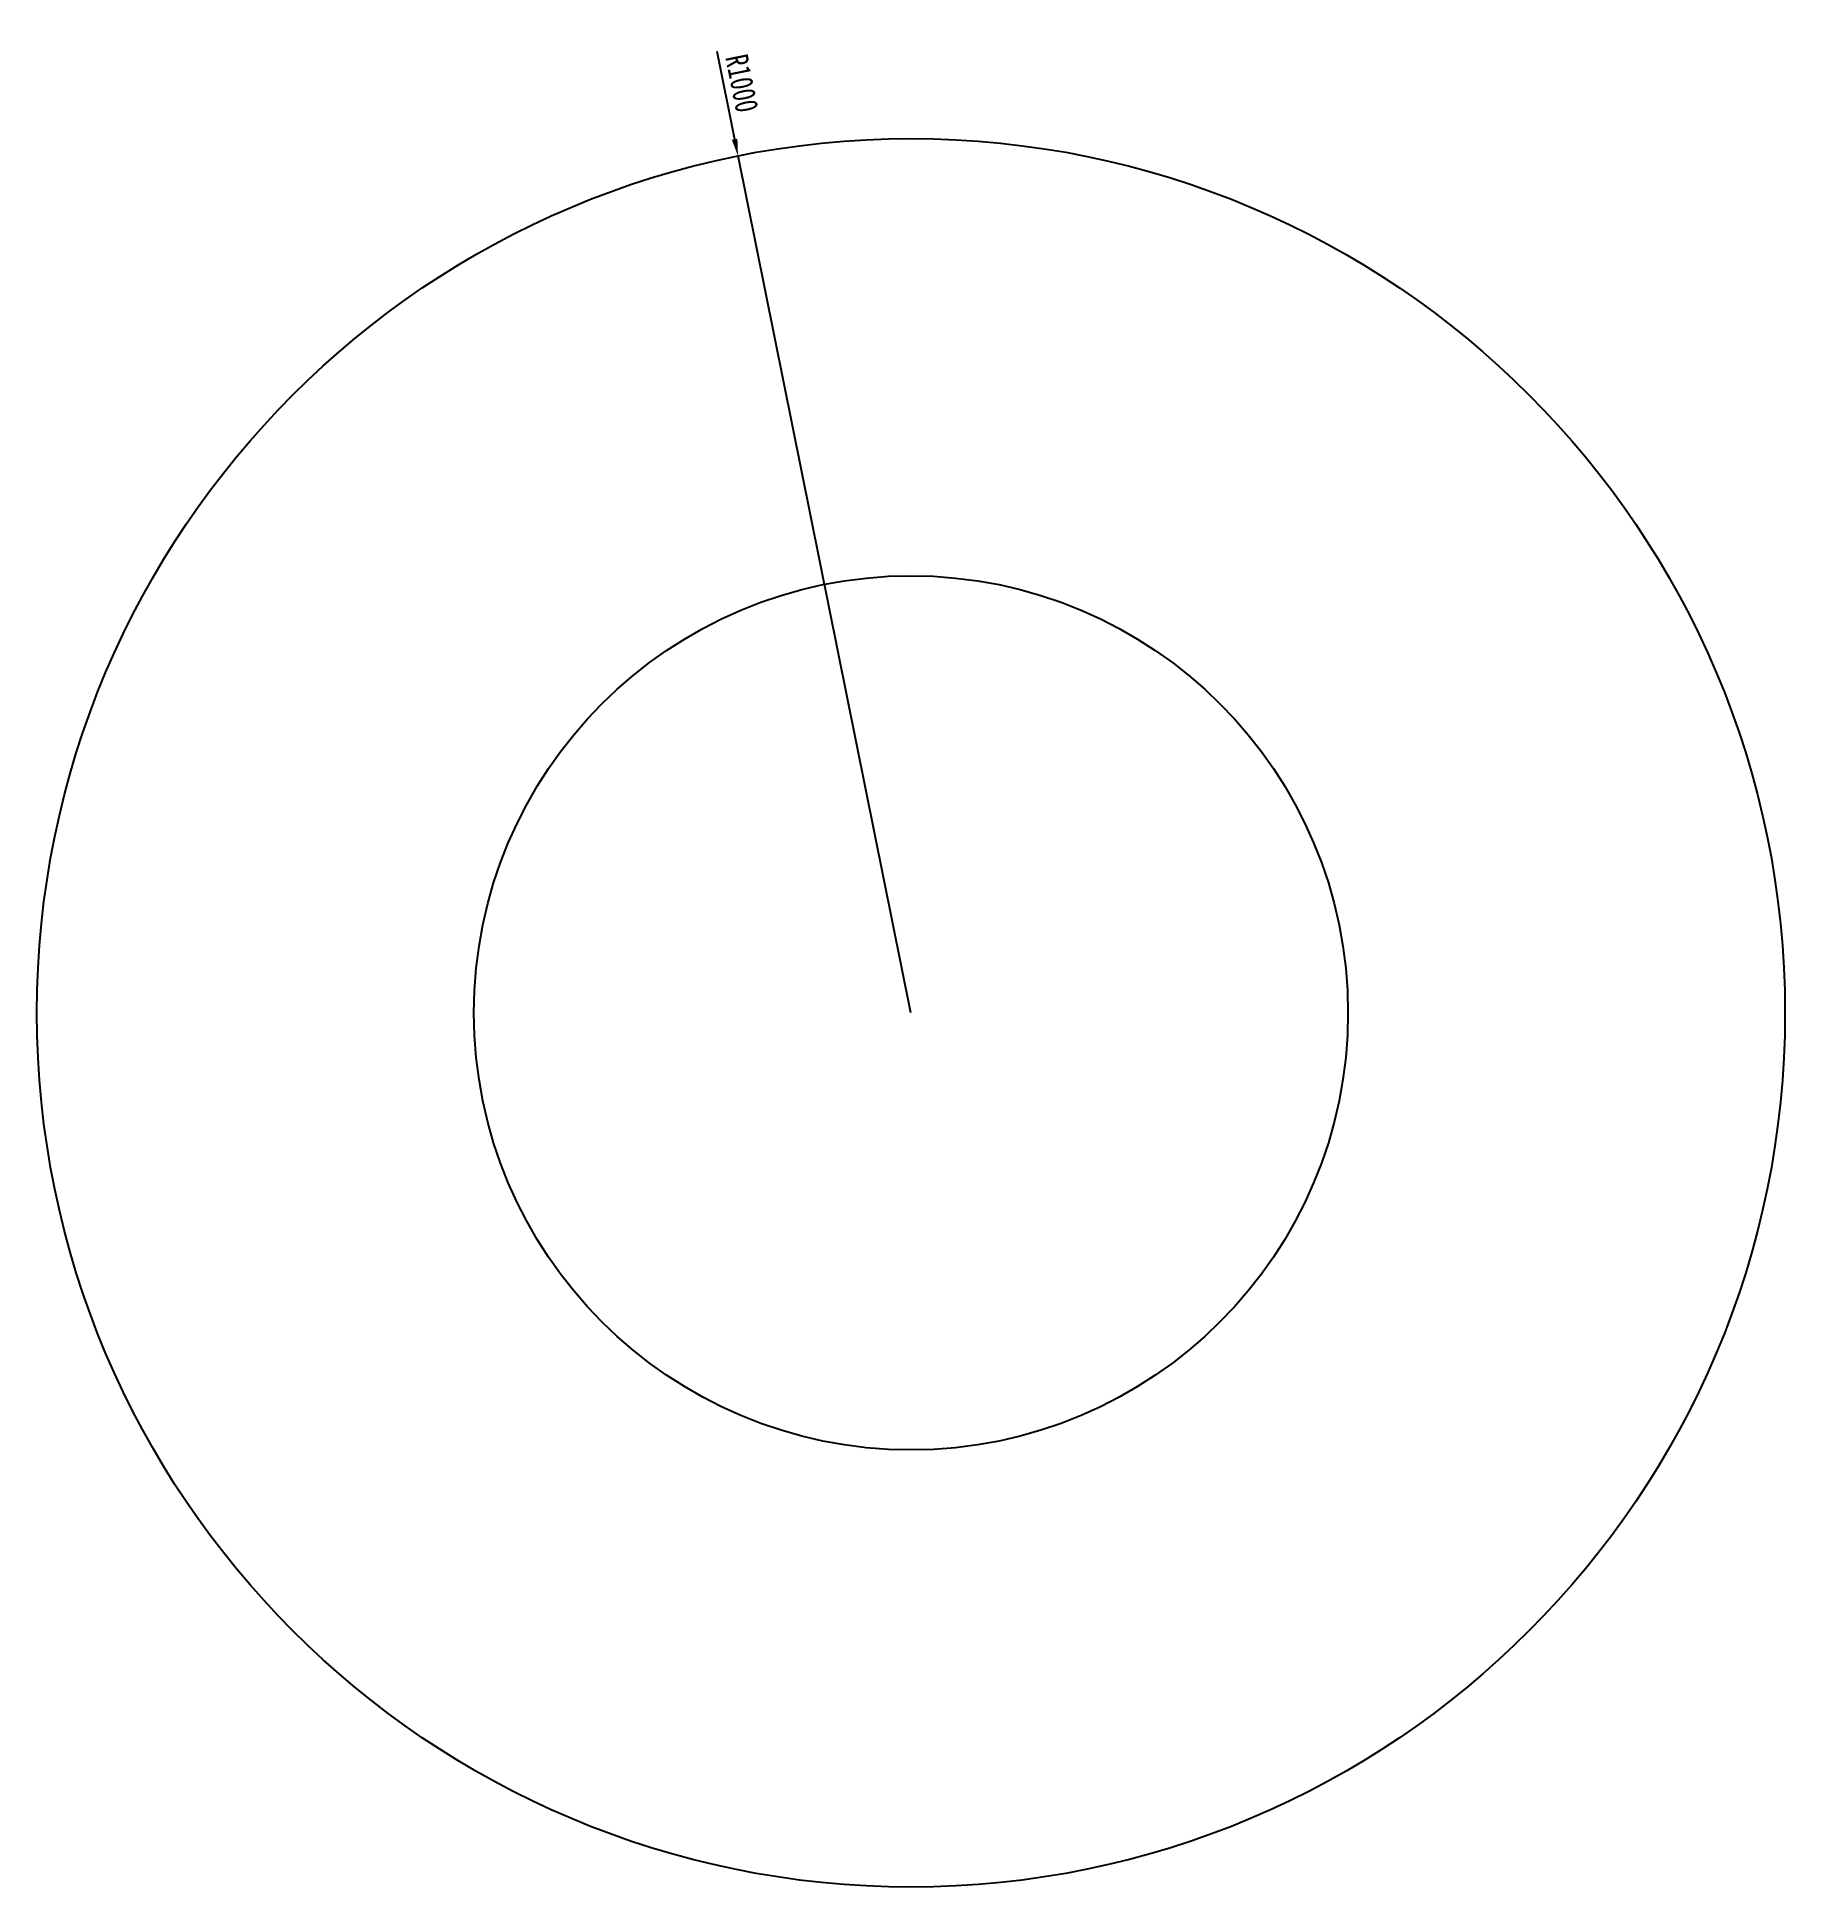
# Model space of a CAD drawing. Header units: millimetres. Extents: x 8400 to 10400, y -3344 to -1227.
import ezdxf

# ---------------------------------------------------------------- set-up
doc = ezdxf.new("R2010")
doc.units = ezdxf.units.MM
doc.header["$LTSCALE"] = 3000
doc.header["$MEASUREMENT"] = 0
doc.header["$PDMODE"] = 3
doc.linetypes.add('CONTINOUS', pattern=[0])
doc.layers.get('DEFPOINTS').update_dxf_attribs({"linetype": 'CONTINUOUS'})
doc.layers.add('粗实线', color=1, linetype='CONTINUOUS')
doc.styles.add('DXFS', font='', dxfattribs={"width": 0.75})
doc.styles.get('DXFS').set_extended_font_data('NSimSun')
doc.dimstyles.new('1-1300', dxfattribs={"dimscale": 13, "dimtxt": 2, "dimasz": 1.5, "dimexe": 1, "dimexo": 1, "dimgap": 0.6, "dimtad": 1, "dimdec": 0, "dimrnd": 0.1, "dimzin": 12, "dimdsep": 46, "dimtxsty": 'DXFS', "dimcen": 0.09, "dimdle": 1, "dimclrd": 4, "dimclre": 4, "dimclrt": 3, "dimadec": 0, "dimazin": 3, "dimtfac": 1, "dimtdec": 0, "dimtix": 1, "dimtmove": 2, "dimatfit": 3, "dimfxl": 1, "dimtolj": 1, "dimtzin": 0, "dimarcsym": 0})

# ---------------------------------------------------------------- blocks, each defined once
blk = doc.blocks.new('*D177')
at = {"layer": 'DEFPOINTS', "color": 0, "linetype": 'CONTINOUS'}
for p in [(9201.7, -1363.5), (9399.6, -2343.7)]:
    blk.add_point(p, dxfattribs=at)
at = {"layer": '粗实线', "color": 4, "linetype": 'CONTINOUS', "lineweight": -2}
for p, q in [((9177.5, -1243.8), (9197.8, -1344.3)), ((9399.6, -2343.7), (9201.7, -1363.5))]:
    blk.add_line(p, q, dxfattribs=at)
at = {"layer": '粗实线', "color": 4, "linetype": 'CONTINOUS'}
blk.add_solid([(9201, -1343.7), (9194.6, -1345), (9201.7, -1363.5)], dxfattribs=at)
at = {"layer": '粗实线', "color": 3, "linetype": 'CONTINOUS', "insert": (9206.1, -1280.4), "char_height": 26, "attachment_point": 5, "rotation": 281.4162, "style": 'DXFS'}
blk.add_mtext('\\A1;R1000', dxfattribs=at)

msp = doc.modelspace()

# ---------------------------------------------------------------- linework, layer by layer
at = {"layer": '粗实线', "linetype": 'CONTINOUS'}
for radius in [1000, 500]:
    msp.add_circle((9399.6, -2343.7), radius, dxfattribs=at)

# ---------------------------------------------------------------- dimensions: what is measured, and where the dimension line sits
dim = msp.add_radius_dim(center=(9399.6, -2343.7), mpoint=(9201.7, -1363.5), dimstyle='1-1300', override={"dimfxl": 1.2}, dxfattribs=at)
dim.commit()
dim.dimension.update_dxf_attribs({"geometry": '*D177', "text_midpoint": (9206.1, -1280.4)})

doc.saveas('drawing.dxf')
